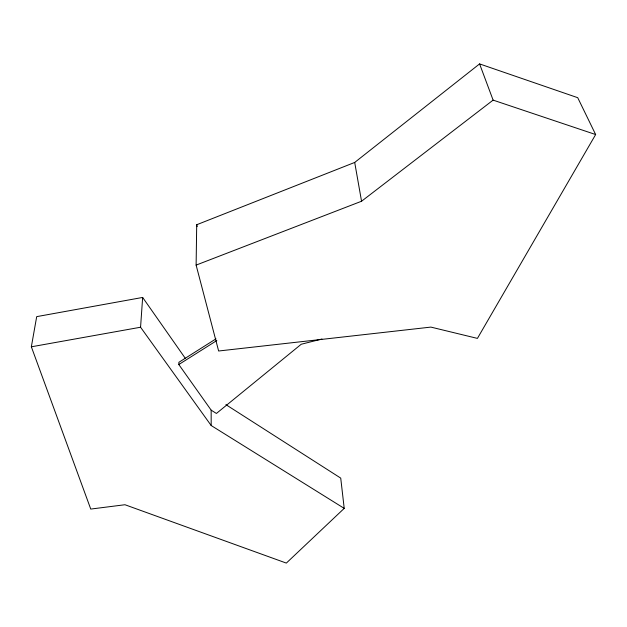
<?xml version="1.0" encoding="UTF-8"?>
<svg xmlns="http://www.w3.org/2000/svg" width="627" height="627" viewBox="0 0 627 627"><rect width="100%" height="100%" fill="white"/><g stroke="black" fill="none" stroke-linecap="round" stroke-linejoin="round"><path stroke-width="0.94" d="M196.118 265.103L196.706 224.74L354.702 162.44L479.584 63.907L577.726 97.694L595.65 134.546L477.421 338.4L430.867 327.098L218.635 351.002L196.118 265.103L361.552 201.243L493.112 100.124L595.65 134.546M321.964 339.003L301.226 344.254L216.409 413.459L211.158 410.144L178.805 364.53L178.875 362.304L215.986 338.839M344.215 508.379L211.181 425.529L140.566 327.231L142.65 297.441L36.695 316.635L31.35 346.802L90.75 509.069L124.961 504.735L286.335 563.093L344.215 508.379L340.727 478.111L225.9 404.642M178.805 364.53L216.824 340.532M31.35 346.802L140.566 327.231M142.65 297.441L185.31 358.338M479.584 63.907L493.112 100.124M196.706 224.74L197.184 226.621M354.702 162.44L361.552 201.243M211.158 410.144L211.181 425.529"/></g></svg>
